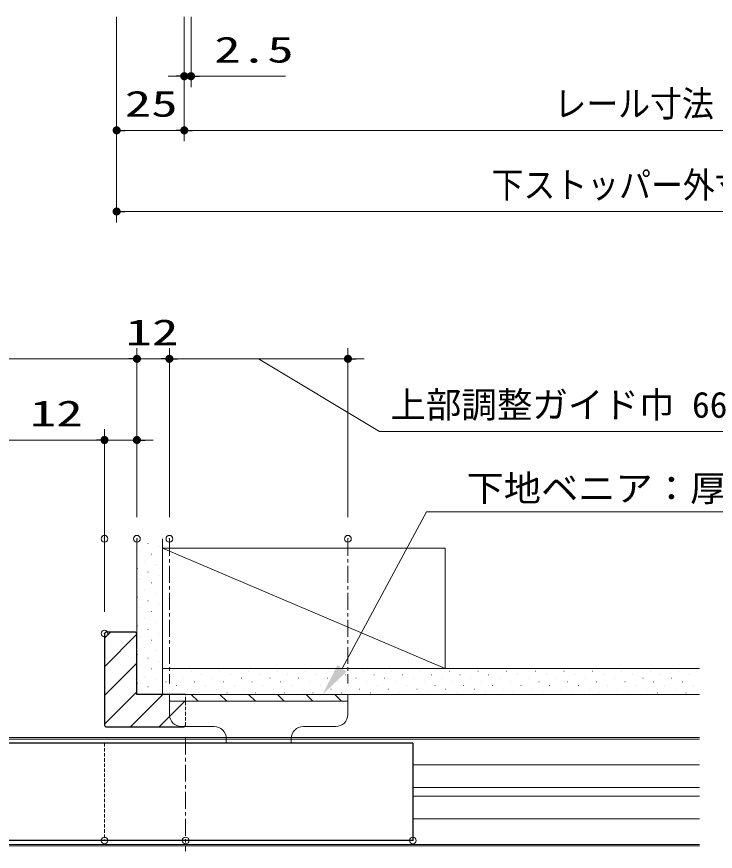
# Model space of a CAD drawing. Units: millimetres, scale not verified. Extents: x -1306 to 1306, y -607 to 607.
# Drawn here: x -692.3 to -434, y -341.9 to -33.4 of the extents above; entities that cross this region are included whole.
import ezdxf
from ezdxf.enums import TextEntityAlignment as Align

# ---------------------------------------------------------------- set-up
doc = ezdxf.new("R2010")
doc.units = ezdxf.units.MM
doc.header["$LTSCALE"] = 5
doc.header["$PDMODE"] = 32
doc.header["$PDSIZE"] = 2.5
doc.linetypes.add('USER1', pattern=[0.375, 0.25, -0.125])
doc.linetypes.add('USER3', pattern=[2, 1.25, -0.25, 0.25, -0.25])
for name, color, linetype, lineweight in [('0-1_線(黄)', 2, 'Continuous', 15), ('0-2_点線(水)', 4, 'USER1', 9), ('0-3_ハッチング', 6, 'Continuous', 9), ('0-4_線(白)', 7, 'Continuous', 30), ('0-5_線(水)', 4, 'Continuous', 9), ('0-6_寸法線', 3, 'Continuous', 13), ('0-7_0', 3, 'Continuous', 25), ('0-8_DEFPOINTS', 7, 'Continuous', 5), ('0-A_中心線', 3, 'USER3', 9), ('0-D_点線(黄)', 2, 'USER1', 15)]:
    doc.layers.add(name, color=color, linetype=linetype, lineweight=lineweight)
doc.styles.add('ＭＳ ゴシック', font='')
doc.styles.get('ＭＳ ゴシック').set_extended_font_data('MS Gothic')

# ---------------------------------------------------------------- blocks, each defined once
blk = doc.blocks.new('_DOT')
at = {"layer": '0-7_0'}
blk.add_line((-2.5, 0), (-5, 0), dxfattribs=at)
for points in [[(0, 0), (-2.5, 0), (-2.48, 0.313)], [(0, 0), (-2.48, -0.313), (-2.5, 0)], [(0, 0), (-2.48, 0.313), (-2.421, 0.622)], [(0, 0), (-2.421, -0.622), (-2.48, -0.313)], [(0, 0), (-2.421, 0.622), (-2.324, 0.92)], [(0, 0), (-2.324, -0.92), (-2.421, -0.622)], [(0, 0), (-2.324, 0.92), (-2.191, 1.204)], [(0, 0), (-2.191, -1.204), (-2.324, -0.92)], [(0, 0), (-2.191, 1.204), (-2.023, 1.469)], [(0, 0), (-2.023, -1.469), (-2.191, -1.204)], [(0, 0), (-2.023, 1.469), (-1.822, 1.711)], [(0, 0), (-1.822, -1.711), (-2.023, -1.469)], [(0, 0), (-1.822, 1.711), (-1.594, 1.926)], [(0, 0), (-1.594, -1.926), (-1.822, -1.711)], [(0, 0), (-1.594, 1.926), (-1.34, 2.111)], [(0, 0), (-1.34, -2.111), (-1.594, -1.926)], [(0, 0), (-1.34, 2.111), (-1.064, 2.262)], [(0, 0), (-1.064, -2.262), (-1.34, -2.111)], [(0, 0), (-1.064, 2.262), (-0.773, 2.378)], [(0, 0), (-0.773, -2.378), (-1.064, -2.262)], [(0, 0), (-0.773, 2.378), (-0.468, 2.456)], [(0, 0), (-0.468, -2.456), (-0.773, -2.378)], [(0, 0), (-0.468, 2.456), (-0.157, 2.495)], [(0, 0), (-0.157, -2.495), (-0.468, -2.456)], [(0, 0), (-0.157, 2.495), (0.157, 2.495)], [(0, 0), (0.157, -2.495), (-0.157, -2.495)], [(0, 0), (0.157, 2.495), (0.468, 2.456)], [(0, 0), (0.468, 2.456), (0.773, 2.378)], [(0, 0), (0.773, 2.378), (1.064, 2.262)], [(0, 0), (1.064, 2.262), (1.34, 2.111)], [(0, 0), (1.34, 2.111), (1.594, 1.926)], [(0, 0), (1.594, 1.926), (1.822, 1.711)], [(0, 0), (1.822, 1.711), (2.023, 1.469)], [(0, 0), (2.023, 1.469), (2.191, 1.204)], [(0, 0), (2.191, 1.204), (2.324, 0.92)], [(0, 0), (2.324, 0.92), (2.421, 0.622)], [(0, 0), (2.421, 0.622), (2.48, 0.313)], [(0, 0), (2.48, 0.313), (2.5, 0)], [(0, 0), (0.468, -2.456), (0.157, -2.495)], [(0, 0), (0.773, -2.378), (0.468, -2.456)], [(0, 0), (1.064, -2.262), (0.773, -2.378)], [(0, 0), (1.34, -2.111), (1.064, -2.262)], [(0, 0), (1.594, -1.926), (1.34, -2.111)], [(0, 0), (1.822, -1.711), (1.594, -1.926)], [(0, 0), (2.023, -1.469), (1.822, -1.711)], [(0, 0), (2.191, -1.204), (2.023, -1.469)], [(0, 0), (2.324, -0.92), (2.191, -1.204)], [(0, 0), (2.421, -0.622), (2.324, -0.92)], [(0, 0), (2.48, -0.313), (2.421, -0.622)], [(0, 0), (2.5, 0), (2.48, -0.313)]]:
    blk.add_solid(points, dxfattribs=at)

msp = doc.modelspace()

# ---------------------------------------------------------------- linework, layer by layer
at = {"layer": '0-1_線(黄)'}
for p, q in [((-647.867, -283.888), (-647.867, -226.388)), ((-638.367, -283.888), (-638.367, -226.388)), ((-638.367, -229.888), (-533.867, -229.888)), ((-638.367, -274.388), (-439.868, -274.388)), ((-647.867, -283.888), (-439.868, -283.888)), ((-635.867, -291.288), (-635.867, -286.388)), ((-569.867, -286.388), (-569.867, -283.888)), ((-569.867, -291.288), (-569.867, -286.388)), ((-631.367, -295.788), (-630.267, -295.788)), ((-630.267, -295.788), (-619.327, -295.788)), ((-574.367, -295.788), (-586.327, -295.788)), ((-614.827, -300.288), (-614.827, -301.888)), ((-590.827, -300.288), (-590.827, -301.888))]:
    msp.add_line(p, q, dxfattribs=at)
for points in [[(-638.367, -229.888), (-533.867, -274.388), (-533.867, -229.888)], [(-569.867, -286.388), (-635.867, -286.388), (-635.867, -283.888)]]:
    msp.add_lwpolyline(points, dxfattribs=at)
for centre, start, end in [((-631.367, -291.288), 180, 270), ((-574.367, -291.288), 270, 0), ((-619.327, -300.288), 0, 90), ((-586.327, -300.288), 90, 180)]:
    msp.add_arc(centre, 4.5, start, end, dxfattribs=at)
at = {"layer": '0-2_点線(水)'}
for q in [(-629.867, -283.888), (-630.367, -295.888)]:
    msp.add_line((-629.867, -295.388), q, dxfattribs=at)
at = {"layer": '0-3_ハッチング'}
for p, q in [((-647.761, -226.753), (-647.711, -226.753)), ((-643.784, -228.079), (-643.734, -228.079)), ((-646.435, -230.73), (-646.385, -230.73)), ((-639.806, -229.405), (-639.756, -229.405)), ((-642.458, -232.056), (-642.408, -232.056)), ((-638.481, -233.382), (-638.431, -233.382)), ((-647.761, -237.36), (-647.711, -237.36)), ((-645.11, -234.708), (-645.06, -234.708)), ((-641.132, -236.034), (-641.082, -236.034)), ((-643.784, -238.685), (-643.734, -238.685)), ((-639.806, -240.011), (-639.756, -240.011)), ((-646.435, -241.337), (-646.385, -241.337)), ((-642.458, -242.663), (-642.408, -242.663)), ((-645.11, -245.314), (-645.06, -245.314)), ((-641.132, -246.64), (-641.082, -246.64)), ((-638.481, -243.989), (-638.431, -243.989)), ((-647.761, -247.966), (-647.711, -247.966)), ((-643.784, -249.292), (-643.734, -249.292)), ((-646.435, -251.944), (-646.385, -251.944)), ((-639.806, -250.618), (-639.756, -250.618)), ((-645.11, -255.921), (-645.06, -255.921)), ((-642.458, -253.269), (-642.408, -253.269)), ((-638.481, -254.595), (-638.431, -254.595)), ((-647.761, -258.573), (-647.711, -258.573)), ((-641.132, -257.247), (-641.082, -257.247)), ((-659.867, -263.084), (-657.671, -260.888)), ((-659.867, -273.691), (-647.867, -261.691)), ((-643.784, -259.899), (-643.734, -259.899)), ((-639.806, -261.224), (-639.756, -261.224)), ((-646.435, -262.55), (-646.385, -262.55)), ((-642.458, -263.876), (-642.408, -263.876)), ((-638.481, -265.202), (-638.431, -265.202)), ((-645.11, -266.528), (-645.06, -266.528)), ((-641.132, -267.853), (-641.082, -267.853)), ((-647.761, -269.179), (-647.711, -269.179)), ((-643.784, -270.505), (-643.734, -270.505)), ((-659.867, -284.298), (-647.867, -272.298)), ((-646.435, -273.157), (-646.385, -273.157)), ((-642.458, -274.483), (-642.408, -274.483)), ((-639.806, -271.831), (-639.756, -271.831)), ((-645.11, -277.134), (-645.06, -277.134)), ((-638.481, -275.808), (-638.431, -275.808)), ((-634.503, -276.634), (-634.453, -276.634)), ((-627.874, -275.308), (-627.824, -275.308)), ((-623.896, -276.634), (-623.846, -276.634)), ((-617.267, -275.308), (-617.217, -275.308)), ((-613.29, -276.634), (-613.24, -276.634)), ((-606.661, -275.308), (-606.611, -275.308)), ((-602.683, -276.634), (-602.633, -276.634)), ((-596.054, -275.308), (-596.004, -275.308)), ((-592.077, -276.634), (-592.027, -276.634)), ((-585.448, -275.308), (-585.398, -275.308)), ((-581.47, -276.634), (-581.42, -276.634)), ((-574.841, -275.308), (-574.791, -275.308)), ((-570.863, -276.634), (-570.813, -276.634)), ((-564.234, -275.308), (-564.184, -275.308)), ((-560.257, -276.634), (-560.207, -276.634)), ((-553.628, -275.308), (-553.578, -275.308)), ((-549.65, -276.634), (-549.6, -276.634)), ((-543.021, -275.308), (-542.971, -275.308)), ((-539.044, -276.634), (-538.994, -276.634)), ((-532.415, -275.308), (-532.365, -275.308)), ((-528.437, -276.634), (-528.387, -276.634)), ((-521.808, -275.308), (-521.758, -275.308)), ((-517.83, -276.634), (-517.78, -276.634)), ((-511.201, -275.308), (-511.151, -275.308)), ((-507.224, -276.634), (-507.174, -276.634)), ((-500.595, -275.308), (-500.545, -275.308)), ((-496.617, -276.634), (-496.567, -276.634)), ((-489.988, -275.308), (-489.938, -275.308)), ((-486.011, -276.634), (-485.961, -276.634)), ((-479.382, -275.308), (-479.332, -275.308)), ((-475.404, -276.634), (-475.354, -276.634)), ((-468.775, -275.308), (-468.725, -275.308)), ((-464.797, -276.634), (-464.747, -276.634)), ((-458.168, -275.308), (-458.118, -275.308)), ((-454.191, -276.634), (-454.141, -276.634)), ((-447.562, -275.308), (-447.512, -275.308)), ((-443.584, -276.634), (-443.534, -276.634)), ((-647.761, -279.786), (-647.711, -279.786)), ((-641.132, -278.46), (-641.082, -278.46)), ((-637.155, -279.286), (-637.105, -279.286)), ((-633.177, -280.612), (-633.127, -280.612)), ((-630.526, -277.96), (-630.476, -277.96)), ((-626.548, -279.286), (-626.498, -279.286)), ((-622.571, -280.612), (-622.521, -280.612)), ((-619.919, -277.96), (-619.869, -277.96)), ((-615.942, -279.286), (-615.892, -279.286)), ((-611.964, -280.612), (-611.914, -280.612)), ((-609.312, -277.96), (-609.262, -277.96)), ((-605.335, -279.286), (-605.285, -279.286)), ((-601.357, -280.612), (-601.307, -280.612)), ((-598.706, -277.96), (-598.656, -277.96)), ((-594.728, -279.286), (-594.678, -279.286)), ((-590.751, -280.612), (-590.701, -280.612)), ((-588.099, -277.96), (-588.049, -277.96)), ((-584.122, -279.286), (-584.072, -279.286)), ((-580.144, -280.612), (-580.094, -280.612)), ((-577.493, -277.96), (-577.443, -277.96)), ((-573.515, -279.286), (-573.465, -279.286)), ((-569.538, -280.612), (-569.488, -280.612)), ((-566.886, -277.96), (-566.836, -277.96)), ((-562.909, -279.286), (-562.859, -279.286)), ((-558.931, -280.612), (-558.881, -280.612)), ((-556.279, -277.96), (-556.229, -277.96)), ((-552.302, -279.286), (-552.252, -279.286)), ((-548.324, -280.612), (-548.274, -280.612)), ((-545.673, -277.96), (-545.623, -277.96)), ((-541.695, -279.286), (-541.645, -279.286)), ((-537.718, -280.612), (-537.668, -280.612)), ((-535.066, -277.96), (-535.016, -277.96)), ((-531.089, -279.286), (-531.039, -279.286)), ((-527.111, -280.612), (-527.061, -280.612)), ((-524.46, -277.96), (-524.41, -277.96)), ((-520.482, -279.286), (-520.432, -279.286)), ((-516.505, -280.612), (-516.455, -280.612)), ((-513.853, -277.96), (-513.803, -277.96)), ((-509.876, -279.286), (-509.826, -279.286)), ((-505.898, -280.612), (-505.848, -280.612)), ((-503.246, -277.96), (-503.196, -277.96)), ((-499.269, -279.286), (-499.219, -279.286)), ((-495.291, -280.612), (-495.241, -280.612)), ((-492.64, -277.96), (-492.59, -277.96)), ((-488.662, -279.286), (-488.612, -279.286)), ((-484.685, -280.612), (-484.635, -280.612)), ((-482.033, -277.96), (-481.983, -277.96)), ((-478.056, -279.286), (-478.006, -279.286)), ((-474.078, -280.612), (-474.028, -280.612)), ((-471.427, -277.96), (-471.377, -277.96)), ((-467.449, -279.286), (-467.399, -279.286)), ((-463.472, -280.612), (-463.422, -280.612)), ((-460.82, -277.96), (-460.77, -277.96)), ((-456.842, -279.286), (-456.792, -279.286)), ((-452.865, -280.612), (-452.815, -280.612)), ((-450.213, -277.96), (-450.163, -277.96)), ((-446.236, -279.286), (-446.186, -279.286)), ((-442.258, -280.612), (-442.208, -280.612)), ((-659.867, -294.904), (-647.867, -282.904)), ((-646.435, -283.763), (-646.385, -283.763)), ((-643.784, -281.112), (-643.734, -281.112)), ((-639.806, -282.438), (-639.756, -282.438)), ((-635.829, -283.263), (-635.779, -283.263)), ((-629.2, -281.938), (-629.15, -281.938)), ((-625.222, -283.263), (-625.172, -283.263)), ((-618.593, -281.938), (-618.543, -281.938)), ((-614.616, -283.263), (-614.566, -283.263)), ((-607.987, -281.938), (-607.937, -281.938)), ((-604.009, -283.263), (-603.959, -283.263)), ((-597.38, -281.938), (-597.33, -281.938)), ((-593.402, -283.263), (-593.352, -283.263)), ((-586.773, -281.938), (-586.723, -281.938)), ((-582.796, -283.263), (-582.746, -283.263)), ((-576.167, -281.938), (-576.117, -281.938)), ((-572.189, -283.263), (-572.139, -283.263)), ((-565.56, -281.938), (-565.51, -281.938)), ((-561.583, -283.263), (-561.533, -283.263)), ((-554.954, -281.938), (-554.904, -281.938)), ((-550.976, -283.263), (-550.926, -283.263)), ((-544.347, -281.938), (-544.297, -281.938)), ((-540.369, -283.263), (-540.319, -283.263)), ((-533.74, -281.938), (-533.69, -281.938)), ((-529.763, -283.263), (-529.713, -283.263)), ((-523.134, -281.938), (-523.084, -281.938)), ((-519.156, -283.263), (-519.106, -283.263)), ((-512.527, -281.938), (-512.477, -281.938)), ((-508.55, -283.263), (-508.5, -283.263)), ((-501.921, -281.938), (-501.871, -281.938)), ((-497.943, -283.263), (-497.893, -283.263)), ((-491.314, -281.938), (-491.264, -281.938)), ((-487.336, -283.263), (-487.286, -283.263)), ((-480.707, -281.938), (-480.657, -281.938)), ((-476.73, -283.263), (-476.68, -283.263)), ((-470.101, -281.938), (-470.051, -281.938)), ((-466.123, -283.263), (-466.073, -283.263)), ((-459.494, -281.938), (-459.444, -281.938)), ((-455.517, -283.263), (-455.467, -283.263)), ((-448.888, -281.938), (-448.838, -281.938)), ((-444.91, -283.263), (-444.86, -283.263)), ((-650.245, -295.888), (-638.245, -283.888)), ((-625.272, -286.388), (-627.772, -283.888)), ((-614.665, -286.388), (-617.165, -283.888)), ((-604.058, -286.388), (-606.558, -283.888)), ((-593.452, -286.388), (-595.952, -283.888)), ((-582.845, -286.388), (-585.345, -283.888)), ((-572.239, -286.388), (-574.739, -283.888)), ((-639.638, -295.888), (-635.801, -292.051))]:
    msp.add_line(p, q, dxfattribs=at)
msp.add_lwpolyline([(-635.801, -292.051), (-630.138, -286.388), (-629.867, -286.117)], dxfattribs=at)
at = {"layer": '0-4_線(白)'}
for p, q in [((-659.867, -261.388), (-659.367, -260.888)), ((-659.867, -261.388), (-659.867, -295.388)), ((-648.367, -260.888), (-659.367, -260.888)), ((-647.867, -261.388), (-648.367, -260.888)), ((-647.867, -283.888), (-647.867, -261.388)), ((-629.867, -283.888), (-647.867, -283.888)), ((-659.367, -295.888), (-659.867, -295.388)), ((-659.367, -295.888), (-630.367, -295.888)), ((-545.863, -301.888), (-751.365, -301.888)), ((-545.863, -301.888), (-545.863, -337.888)), ((-545.863, -337.888), (-751.365, -337.888))]:
    msp.add_line(p, q, dxfattribs=at)
at = {"layer": '0-5_線(水)'}
for p, q in [((-614.827, -299.888), (-751.365, -299.888)), ((-439.868, -300.388), (-751.365, -300.388)), ((-439.868, -299.888), (-667.167, -299.888)), ((-545.823, -309.888), (-439.868, -309.888)), ((-545.823, -318.288), (-439.868, -318.288)), ((-545.823, -321.488), (-439.868, -321.488)), ((-545.823, -329.888), (-439.868, -329.888)), ((-439.868, -339.388), (-751.365, -339.388)), ((-439.868, -339.888), (-751.365, -339.888))]:
    msp.add_line(p, q, dxfattribs=at)
at = {"layer": '0-6_寸法線'}
for p, q in [((-655.366, -33.446), (-655.366, -79.446)), ((-655.366, -33.446), (-655.366, -109.446)), ((-630.366, -33.446), (-630.366, -79.446)), ((-630.366, -33.446), (-630.366, -59.446)), ((-630.366, -33.446), (-630.366, -79.446)), ((-627.866, -33.446), (-627.866, -59.446)), ((-633.366, -55.446), (-636.366, -55.446)), ((-630.366, -55.446), (-627.866, -55.446)), ((-624.866, -55.446), (-592.914, -55.446)), ((-633.366, -75.446), (-652.366, -75.446)), ((-300.62, -75.446), (-627.366, -75.446)), ((-275.62, -105.446), (-652.366, -105.446)), ((-647.867, -218.388), (-647.867, -155.888)), ((-647.867, -218.388), (-647.867, -155.888)), ((-635.867, -218.388), (-635.867, -155.888)), ((-635.867, -218.388), (-635.867, -155.888)), ((-569.867, -218.388), (-569.867, -155.888)), ((-924.867, -159.888), (-650.867, -159.888)), ((-650.867, -159.888), (-653.867, -159.888)), ((-647.867, -159.888), (-635.867, -159.888)), ((-638.867, -159.888), (-641.867, -159.888)), ((-635.867, -159.888), (-569.867, -159.888)), ((-635.867, -159.888), (-569.867, -159.888)), ((-632.867, -159.888), (-629.867, -159.888)), ((-566.867, -159.888), (-563.867, -159.888)), ((-659.867, -253.388), (-659.867, -185.888)), ((-659.867, -218.388), (-659.867, -185.888)), ((-647.867, -218.388), (-647.867, -185.888)), ((-912.867, -189.888), (-662.867, -189.888)), ((-662.867, -189.888), (-688.629, -189.888)), ((-647.867, -189.888), (-659.867, -189.888)), ((-644.867, -189.888), (-641.867, -189.888))]:
    msp.add_line(p, q, dxfattribs=at)
for points in [[(-602.867, -159.888), (-558.165, -186.7), (-426.546, -186.7)], [(-389.426, -216.384), (-540.84, -216.384), (-572.033, -274.27)]]:
    msp.add_lwpolyline(points, dxfattribs=at)
msp.add_solid([(-579.209, -283.888), (-573.703, -273.024), (-570.363, -275.516)], dxfattribs=at)
at = {"layer": '0-8_DEFPOINTS'}
for p in [(-630.366, -55.446), (-655.366, -75.446), (-630.366, -75.446), (-655.366, -105.446), (-647.867, -159.888), (-635.867, -159.888), (-569.867, -159.888), (-659.867, -189.888), (-647.867, -189.888), (-659.867, -226.388), (-647.867, -226.388), (-635.867, -226.388), (-569.867, -226.388), (-659.867, -261.388), (-659.867, -337.888), (-659.867, -337.888), (-629.867, -337.888), (-629.867, -337.888), (-545.863, -337.888)]:
    msp.add_point(p, dxfattribs=at)
at = {"layer": '0-A_中心線'}
for p, q in [((-635.867, -226.388), (-635.867, -279.888)), ((-569.867, -226.388), (-569.867, -279.888)), ((-629.867, -299.888), (-629.867, -341.887))]:
    msp.add_line(p, q, dxfattribs=at)
at = {"layer": '0-D_点線(黄)'}
msp.add_line((-659.867, -301.888), (-659.867, -337.888), dxfattribs=at)

# ---------------------------------------------------------------- block references
at = {"layer": '0-6_寸法線', "xscale": 0.6, "yscale": 0.6}
for p in [(-630.366, -55.446), (-630.366, -75.446), (-647.867, -159.888), (-647.867, -159.888), (-635.867, -159.888), (-659.867, -189.888), (-659.867, -189.888)]:
    msp.add_blockref('_DOT', p, dxfattribs=at)
at = {"layer": '0-6_寸法線', "xscale": 0.6, "yscale": 0.6, "rotation": 180}
for p in [(-627.866, -55.446), (-655.366, -75.446), (-630.366, -75.446), (-655.366, -105.446), (-635.867, -159.888), (-569.867, -159.888), (-647.867, -189.888)]:
    msp.add_blockref('_DOT', p, dxfattribs=at)

# ---------------------------------------------------------------- texts
at = {"layer": '0-6_寸法線', "style": 'ＭＳ ゴシック'}
for s, height, width, p in [('2.5', 9.604, 1.5, (-619.294, -53.297)), ('25', 9.604, 1.5, (-652.39, -73.297)), ('レール寸法', 9.604, 0.9, (-493.516, -73.297)), ('下ストッパー外寸法', 9.604, 0.9, (-516.766, -103.297)), ('12', 9.604, 1.5, (-652.105, -157.738)), ('12', 9.604, 1.5, (-687.486, -187.738)), ('下地ベニア：厚み2.7mm', 9.621, 1.05, (-526.04, -215.434))]:
    msp.add_text(s, height=height, dxfattribs=dict(at, width=width)).set_placement(p, align=Align.BOTTOM_LEFT)
msp.add_text('上部調整ガイド巾 66', height=9.621, dxfattribs=at).set_placement((-554.165, -184.55), align=Align.BOTTOM_LEFT)

doc.saveas('drawing.dxf')
